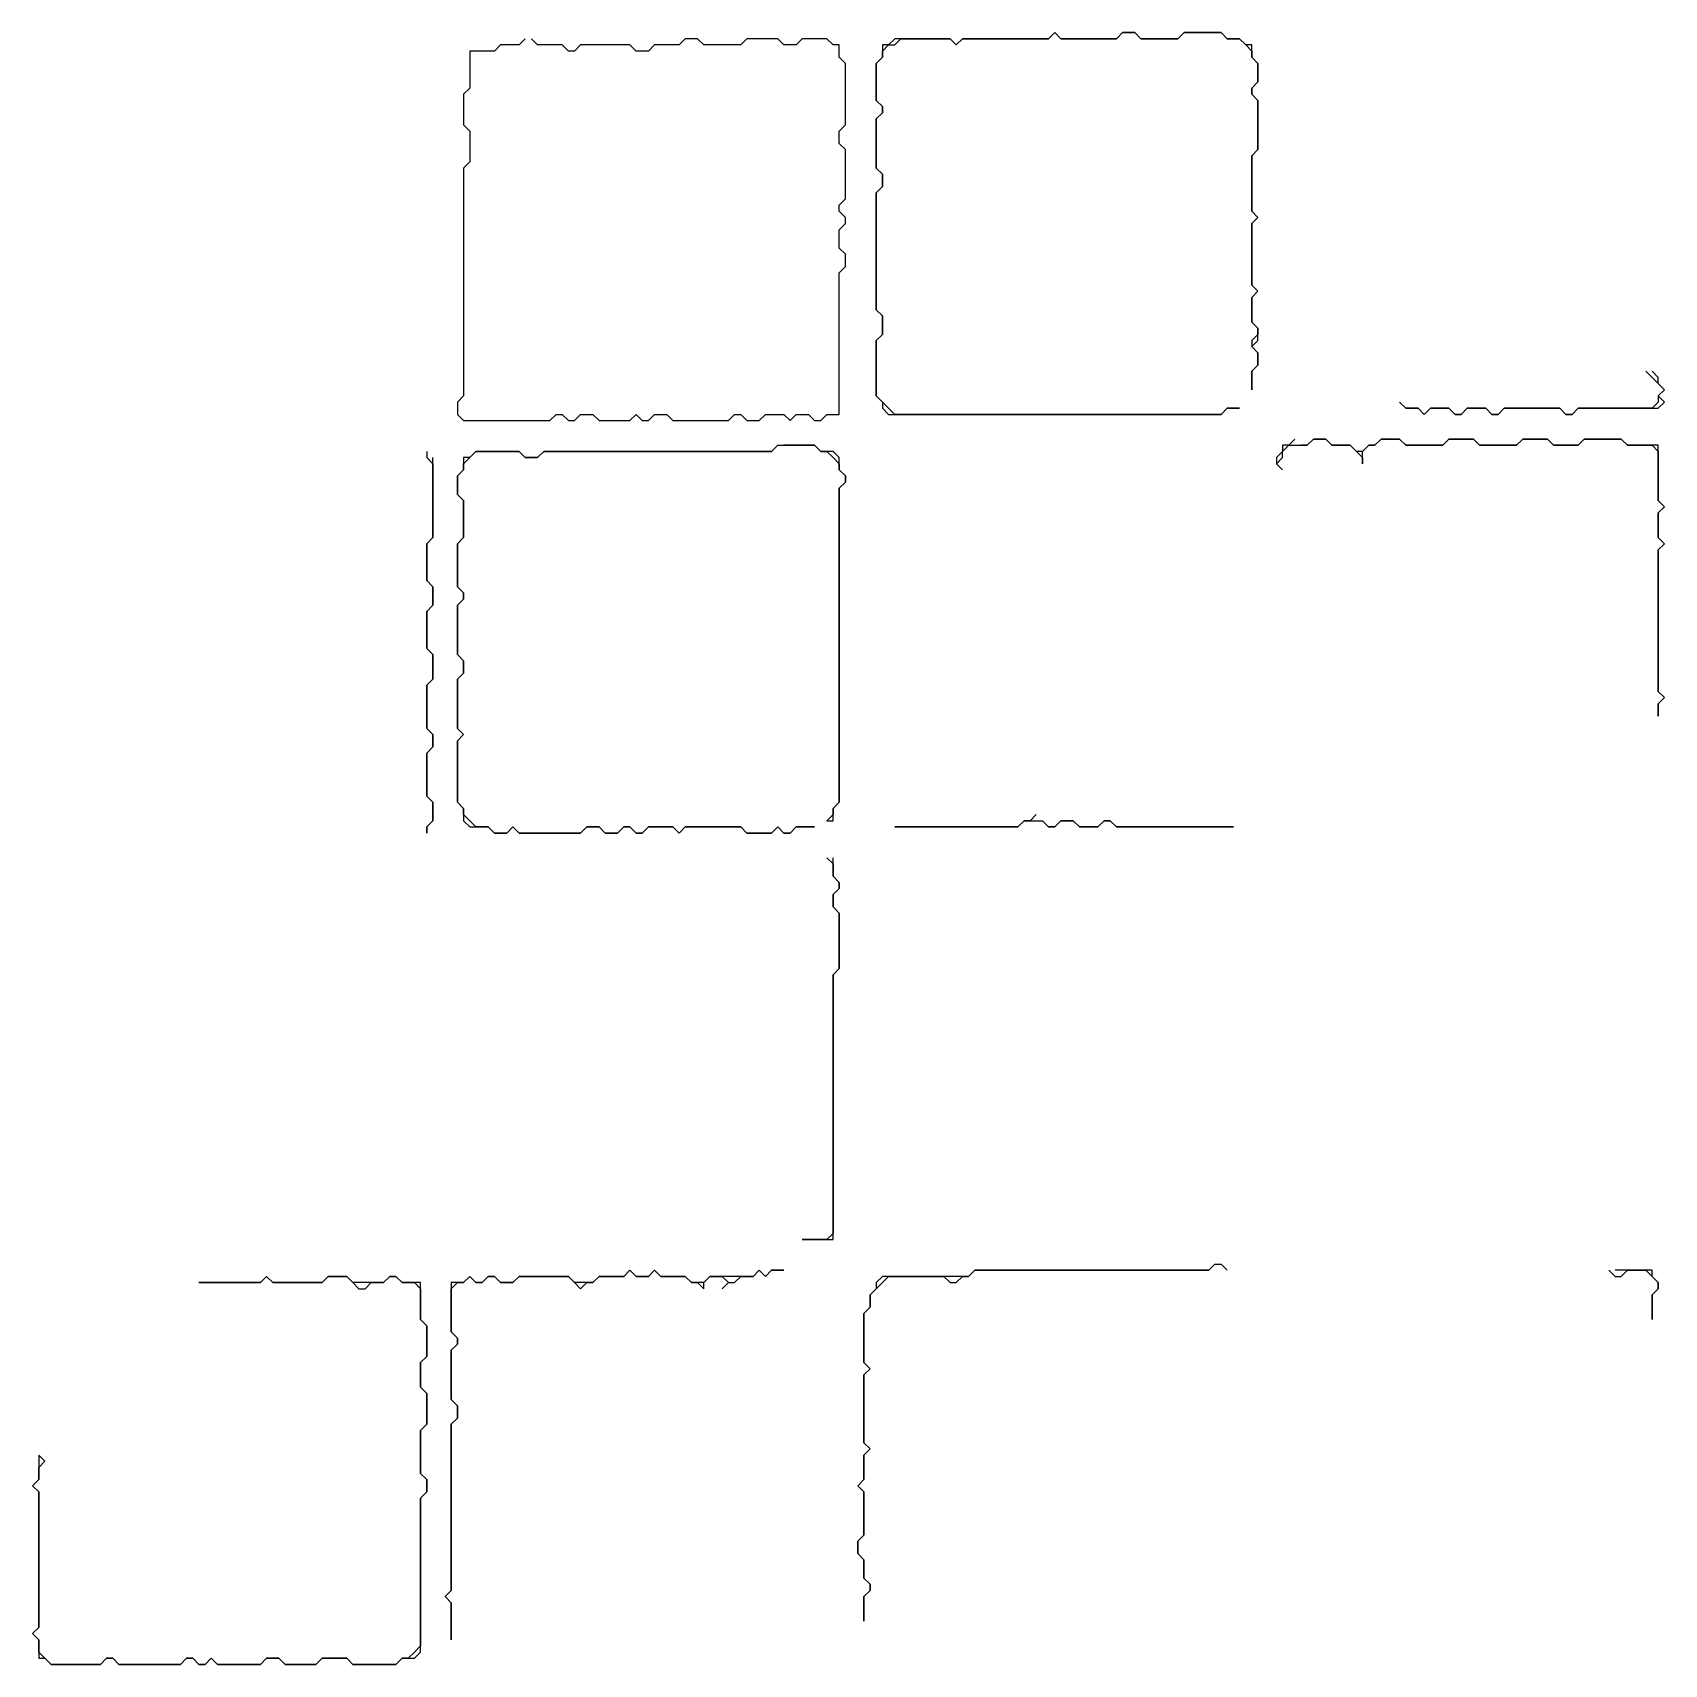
# Model space of a CAD drawing. Header units: metres. Extents: x 0 to 600, y 0 to 400.
# Drawn here: x 178.72 to 218.15, y 62.2 to 101.64 of the extents above; entities that cross this region are included whole.
import ezdxf

# ---------------------------------------------------------------- set-up
doc = ezdxf.new("R2010")
doc.units = ezdxf.units.M

msp = doc.modelspace()

# ---------------------------------------------------------------- linework, layer by layer
for points in [[(190.625, 101.488), (190.476, 101.339), (190.327, 101.339), (190.179, 101.339), (190.03, 101.339), (189.881, 101.19), (189.732, 101.19), (189.583, 101.19), (189.435, 101.19), (189.286, 101.19), (189.286, 101.042), (189.286, 100.893), (189.286, 100.744), (189.286, 100.595), (189.286, 100.446), (189.286, 100.298), (189.137, 100.149), (189.137, 100), (189.137, 99.851), (189.137, 99.702), (189.137, 99.554), (189.137, 99.405), (189.286, 99.256), (189.286, 99.107), (189.286, 98.958), (189.286, 98.81), (189.286, 98.661), (189.286, 98.512), (189.137, 98.363), (189.137, 98.214), (189.137, 98.065), (189.137, 97.917), (189.137, 97.768), (189.137, 97.619), (189.137, 97.47), (189.137, 97.321), (189.137, 97.173), (189.137, 97.024), (189.137, 96.875), (189.137, 96.726), (189.137, 96.577), (189.137, 96.429), (189.137, 96.28), (189.137, 96.131), (189.137, 95.982), (189.137, 95.833), (189.137, 95.685), (189.137, 95.536), (189.137, 95.387), (189.137, 95.238), (189.137, 95.089), (189.137, 94.94), (189.137, 94.792), (189.137, 94.643), (189.137, 94.494), (189.137, 94.345), (189.137, 94.196), (189.137, 94.048), (189.137, 93.899), (189.137, 93.75), (189.137, 93.601), (189.137, 93.452), (189.137, 93.304), (189.137, 93.155), (189.137, 93.006), (189.137, 92.857), (188.988, 92.708), (188.988, 92.56), (188.988, 92.411), (189.137, 92.262), (189.286, 92.262), (189.435, 92.262), (189.583, 92.262), (189.732, 92.262), (189.881, 92.262), (190.03, 92.262), (190.179, 92.262), (190.327, 92.262), (190.476, 92.262), (190.625, 92.262), (190.774, 92.262), (190.923, 92.262), (191.071, 92.262), (191.22, 92.262), (191.369, 92.411), (191.518, 92.411), (191.667, 92.262), (191.815, 92.262), (191.964, 92.411), (192.113, 92.411), (192.262, 92.411), (192.411, 92.262), (192.56, 92.262), (192.708, 92.262), (192.857, 92.262), (193.006, 92.262), (193.155, 92.262), (193.304, 92.411), (193.452, 92.262), (193.601, 92.262), (193.75, 92.411), (193.899, 92.411), (194.048, 92.411), (194.196, 92.262), (194.345, 92.262), (194.494, 92.262), (194.643, 92.262), (194.792, 92.262), (194.94, 92.262), (195.089, 92.262), (195.238, 92.262), (195.387, 92.262), (195.536, 92.262), (195.685, 92.411), (195.833, 92.411), (195.982, 92.262), (196.131, 92.262), (196.28, 92.262), (196.429, 92.411), (196.577, 92.411), (196.726, 92.411), (196.875, 92.411), (197.024, 92.262), (197.173, 92.411), (197.321, 92.411), (197.47, 92.411), (197.619, 92.262), (197.768, 92.262), (197.917, 92.411), (198.065, 92.411), (198.214, 92.411), (198.214, 92.56), (198.214, 92.708), (198.214, 92.857), (198.214, 93.006), (198.214, 93.155), (198.214, 93.304), (198.214, 93.452), (198.214, 93.601), (198.214, 93.75), (198.214, 93.899), (198.214, 94.048), (198.214, 94.196), (198.214, 94.345), (198.214, 94.494), (198.214, 94.643), (198.214, 94.792), (198.214, 94.94), (198.214, 95.089), (198.214, 95.238), (198.214, 95.387), (198.214, 95.536), (198.214, 95.685), (198.214, 95.833), (198.363, 95.982), (198.363, 96.131), (198.363, 96.28), (198.214, 96.429), (198.214, 96.577), (198.214, 96.726), (198.214, 96.875), (198.363, 97.024), (198.363, 97.173), (198.214, 97.321), (198.214, 97.47), (198.363, 97.619), (198.363, 97.768), (198.363, 97.917), (198.363, 98.065), (198.363, 98.214), (198.363, 98.363), (198.363, 98.512), (198.363, 98.661), (198.363, 98.81), (198.214, 98.958), (198.214, 99.107), (198.214, 99.256), (198.363, 99.405), (198.363, 99.554), (198.363, 99.702), (198.363, 99.851), (198.363, 100), (198.363, 100.149), (198.363, 100.298), (198.363, 100.446), (198.363, 100.595), (198.363, 100.744), (198.363, 100.893), (198.214, 101.042), (198.214, 101.19), (198.214, 101.339), (198.065, 101.339), (197.917, 101.488), (197.768, 101.488), (197.619, 101.488), (197.47, 101.488), (197.321, 101.488), (197.173, 101.339), (197.024, 101.339), (196.875, 101.339), (196.726, 101.488), (196.577, 101.488), (196.429, 101.488), (196.28, 101.488), (196.131, 101.488), (195.982, 101.488), (195.833, 101.339), (195.685, 101.339), (195.536, 101.339), (195.387, 101.339), (195.238, 101.339), (195.089, 101.339), (194.94, 101.339), (194.792, 101.488), (194.643, 101.488), (194.494, 101.488), (194.345, 101.339), (194.196, 101.339), (194.048, 101.339), (193.899, 101.339), (193.75, 101.339), (193.601, 101.19), (193.452, 101.19), (193.304, 101.19), (193.155, 101.339), (193.006, 101.339), (192.857, 101.339), (192.708, 101.339), (192.56, 101.339), (192.411, 101.339), (192.262, 101.339), (192.113, 101.339), (191.964, 101.339), (191.815, 101.19), (191.667, 101.19), (191.518, 101.339), (191.369, 101.339), (191.22, 101.339), (191.071, 101.339), (190.923, 101.339), (190.774, 101.488)], [(203.423, 101.637), (203.274, 101.488), (203.125, 101.488), (202.976, 101.488), (202.827, 101.488), (202.679, 101.488), (202.53, 101.488), (202.381, 101.488), (202.232, 101.488), (202.083, 101.488), (201.935, 101.488), (201.786, 101.488), (201.637, 101.488), (201.488, 101.488), (201.339, 101.488), (201.19, 101.488), (201.042, 101.339), (200.893, 101.488), (200.744, 101.488), (200.595, 101.488), (200.446, 101.488), (200.298, 101.488), (200.149, 101.488), (200, 101.488), (199.851, 101.488), (199.702, 101.488), (199.554, 101.488), (199.405, 101.339), (199.256, 101.339), (199.256, 101.19), (199.256, 101.042), (199.107, 100.893), (199.107, 100.744), (199.107, 100.595), (199.107, 100.446), (199.107, 100.298), (199.107, 100.149), (199.107, 100), (199.256, 99.851), (199.256, 99.702), (199.107, 99.554), (199.107, 99.405), (199.107, 99.256), (199.107, 99.107), (199.107, 98.958), (199.107, 98.81), (199.107, 98.661), (199.107, 98.512), (199.107, 98.363), (199.256, 98.214), (199.256, 98.065), (199.256, 97.917), (199.107, 97.768), (199.107, 97.619), (199.107, 97.47), (199.107, 97.321), (199.107, 97.173), (199.107, 97.024), (199.107, 96.875), (199.107, 96.726), (199.107, 96.577), (199.107, 96.429), (199.107, 96.28), (199.107, 96.131), (199.107, 95.982), (199.107, 95.833), (199.107, 95.685), (199.107, 95.536), (199.107, 95.387), (199.107, 95.238), (199.107, 95.089), (199.107, 94.94), (199.256, 94.792), (199.256, 94.643), (199.256, 94.494), (199.256, 94.345), (199.107, 94.196), (199.107, 94.048), (199.107, 93.899), (199.107, 93.75), (199.107, 93.601), (199.107, 93.452), (199.107, 93.304), (199.107, 93.155), (199.107, 93.006), (199.107, 92.857), (199.256, 92.708), (199.256, 92.56), (199.405, 92.411), (199.554, 92.411), (199.702, 92.411), (199.851, 92.411), (200, 92.411), (200.149, 92.411), (200.298, 92.411), (200.446, 92.411), (200.595, 92.411), (200.744, 92.411), (200.893, 92.411), (201.042, 92.411), (201.19, 92.411), (201.339, 92.411), (201.488, 92.411), (201.637, 92.411), (201.786, 92.411), (201.935, 92.411), (202.083, 92.411), (202.232, 92.411), (202.381, 92.411), (202.53, 92.411), (202.679, 92.411), (202.827, 92.411), (202.976, 92.411), (203.125, 92.411), (203.274, 92.411), (203.423, 92.411), (203.571, 92.411), (203.72, 92.411), (203.869, 92.411), (204.018, 92.411), (204.167, 92.411), (204.315, 92.411), (204.464, 92.411), (204.613, 92.411), (204.762, 92.411), (204.911, 92.411), (205.06, 92.411), (205.208, 92.411), (205.357, 92.411), (205.506, 92.411), (205.655, 92.411), (205.804, 92.411), (205.952, 92.411), (206.101, 92.411), (206.25, 92.411), (206.399, 92.411), (206.548, 92.411), (206.696, 92.411), (206.845, 92.411), (206.994, 92.411), (207.143, 92.411), (207.292, 92.411), (207.44, 92.411), (207.589, 92.56), (207.738, 92.56), (207.887, 92.56), (207.738, 92.56), (207.589, 92.56), (207.44, 92.411), (207.292, 92.411), (207.143, 92.411), (206.994, 92.411), (206.845, 92.411), (206.696, 92.411), (206.548, 92.411), (206.399, 92.411), (206.25, 92.411), (206.101, 92.411), (205.952, 92.411), (205.804, 92.411), (205.655, 92.411), (205.506, 92.411), (205.357, 92.411), (205.208, 92.411), (205.06, 92.411), (204.911, 92.411), (204.762, 92.411), (204.613, 92.411), (204.464, 92.411), (204.315, 92.411), (204.167, 92.411), (204.018, 92.411), (203.869, 92.411), (203.72, 92.411), (203.571, 92.411), (203.423, 92.411), (203.274, 92.411), (203.125, 92.411), (202.976, 92.411), (202.827, 92.411), (202.679, 92.411), (202.53, 92.411), (202.381, 92.411), (202.232, 92.411), (202.083, 92.411), (201.935, 92.411), (201.786, 92.411), (201.637, 92.411), (201.488, 92.411), (201.339, 92.411), (201.19, 92.411), (201.042, 92.411), (200.893, 92.411), (200.744, 92.411), (200.595, 92.411), (200.446, 92.411), (200.298, 92.411), (200.149, 92.411), (200, 92.411), (199.851, 92.411), (199.702, 92.411), (199.554, 92.411), (199.405, 92.56), (199.256, 92.708), (199.107, 92.857), (199.107, 93.006), (199.107, 93.155), (199.107, 93.304), (199.107, 93.452), (199.107, 93.601), (199.107, 93.75), (199.107, 93.899), (199.107, 94.048), (199.107, 94.196), (199.256, 94.345), (199.256, 94.494), (199.256, 94.643), (199.256, 94.792), (199.107, 94.94), (199.107, 95.089), (199.107, 95.238), (199.107, 95.387), (199.107, 95.536), (199.107, 95.685), (199.107, 95.833), (199.107, 95.982), (199.107, 96.131), (199.107, 96.28), (199.107, 96.429), (199.107, 96.577), (199.107, 96.726), (199.107, 96.875), (199.107, 97.024), (199.107, 97.173), (199.107, 97.321), (199.107, 97.47), (199.107, 97.619), (199.107, 97.768), (199.256, 97.917), (199.256, 98.065), (199.256, 98.214), (199.107, 98.363), (199.107, 98.512), (199.107, 98.661), (199.107, 98.81), (199.107, 98.958), (199.107, 99.107), (199.107, 99.256), (199.107, 99.405), (199.107, 99.554), (199.256, 99.702), (199.256, 99.851), (199.107, 100), (199.107, 100.149), (199.107, 100.298), (199.107, 100.446), (199.107, 100.595), (199.107, 100.744), (199.107, 100.893), (199.256, 101.042), (199.256, 101.19), (199.405, 101.339), (199.554, 101.339), (199.702, 101.488), (199.851, 101.488), (200, 101.488), (200.149, 101.488), (200.298, 101.488), (200.446, 101.488), (200.595, 101.488), (200.744, 101.488), (200.893, 101.488), (201.042, 101.339), (201.19, 101.488), (201.339, 101.488), (201.488, 101.488), (201.637, 101.488), (201.786, 101.488), (201.935, 101.488), (202.083, 101.488), (202.232, 101.488), (202.381, 101.488), (202.53, 101.488), (202.679, 101.488), (202.827, 101.488), (202.976, 101.488), (203.125, 101.488), (203.274, 101.488), (203.423, 101.637), (203.571, 101.488), (203.72, 101.488), (203.869, 101.488), (204.018, 101.488), (204.167, 101.488), (204.315, 101.488), (204.464, 101.488), (204.613, 101.488), (204.762, 101.488), (204.911, 101.488), (205.06, 101.637), (205.208, 101.637), (205.357, 101.637), (205.506, 101.488), (205.655, 101.488), (205.804, 101.488), (205.952, 101.488), (206.101, 101.488), (206.25, 101.488), (206.399, 101.488), (206.548, 101.637), (206.696, 101.637), (206.845, 101.637), (206.994, 101.637), (207.143, 101.637), (207.292, 101.637), (207.44, 101.637), (207.589, 101.488), (207.738, 101.488), (207.887, 101.488), (208.036, 101.339), (208.185, 101.19), (208.185, 101.042), (208.333, 100.893), (208.333, 100.744), (208.333, 100.595), (208.333, 100.446), (208.185, 100.298), (208.185, 100.149), (208.333, 100), (208.333, 99.851), (208.333, 99.702), (208.333, 99.554), (208.333, 99.405), (208.333, 99.256), (208.333, 99.107), (208.333, 98.958), (208.333, 98.81), (208.185, 98.661), (208.185, 98.512), (208.185, 98.363), (208.185, 98.214), (208.185, 98.065), (208.185, 97.917), (208.185, 97.768), (208.185, 97.619), (208.185, 97.47), (208.185, 97.321), (208.333, 97.173), (208.185, 97.024), (208.185, 96.875), (208.185, 96.726), (208.185, 96.577), (208.185, 96.429), (208.185, 96.28), (208.185, 96.131), (208.185, 95.982), (208.185, 95.833), (208.185, 95.685), (208.185, 95.536), (208.333, 95.387), (208.185, 95.238), (208.185, 95.089), (208.185, 94.94), (208.185, 94.792), (208.185, 94.643), (208.333, 94.494), (208.333, 94.345), (208.185, 94.196), (208.185, 94.048), (208.333, 93.899), (208.333, 93.75), (208.333, 93.601), (208.185, 93.452), (208.185, 93.304), (208.185, 93.155), (208.185, 93.006), (208.185, 93.155), (208.185, 93.304), (208.185, 93.452), (208.333, 93.601), (208.333, 93.75), (208.333, 93.899), (208.185, 94.048), (208.333, 94.196), (208.333, 94.345), (208.333, 94.494), (208.185, 94.643), (208.185, 94.792), (208.185, 94.94), (208.185, 95.089), (208.185, 95.238), (208.333, 95.387), (208.185, 95.536), (208.185, 95.685), (208.185, 95.833), (208.185, 95.982), (208.185, 96.131), (208.185, 96.28), (208.185, 96.429), (208.185, 96.577), (208.185, 96.726), (208.185, 96.875), (208.185, 97.024), (208.333, 97.173), (208.185, 97.321), (208.185, 97.47), (208.185, 97.619), (208.185, 97.768), (208.185, 97.917), (208.185, 98.065), (208.185, 98.214), (208.185, 98.363), (208.185, 98.512), (208.185, 98.661), (208.333, 98.81), (208.333, 98.958), (208.333, 99.107), (208.333, 99.256), (208.333, 99.405), (208.333, 99.554), (208.333, 99.702), (208.333, 99.851), (208.333, 100), (208.185, 100.149), (208.185, 100.298), (208.333, 100.446), (208.333, 100.595), (208.333, 100.744), (208.333, 100.893), (208.185, 101.042), (208.185, 101.19), (208.185, 101.339), (208.036, 101.339), (207.887, 101.488), (207.738, 101.488), (207.589, 101.488), (207.44, 101.637), (207.292, 101.637), (207.143, 101.637), (206.994, 101.637), (206.845, 101.637), (206.696, 101.637), (206.548, 101.637), (206.399, 101.488), (206.25, 101.488), (206.101, 101.488), (205.952, 101.488), (205.804, 101.488), (205.655, 101.488), (205.506, 101.488), (205.357, 101.637), (205.208, 101.637), (205.06, 101.637), (204.911, 101.488), (204.762, 101.488), (204.613, 101.488), (204.464, 101.488), (204.315, 101.488), (204.167, 101.488), (204.018, 101.488), (203.869, 101.488), (203.72, 101.488), (203.571, 101.488)], [(217.708, 93.452), (217.857, 93.304), (218.006, 93.155), (218.155, 93.006), (218.006, 92.857), (218.006, 92.708), (217.857, 92.56), (217.708, 92.56), (217.56, 92.56), (217.411, 92.56), (217.262, 92.56), (217.113, 92.56), (216.964, 92.56), (216.815, 92.56), (216.667, 92.56), (216.518, 92.56), (216.369, 92.56), (216.22, 92.56), (216.071, 92.56), (215.923, 92.411), (215.774, 92.411), (215.625, 92.56), (215.476, 92.56), (215.327, 92.56), (215.179, 92.56), (215.03, 92.56), (214.881, 92.56), (214.732, 92.56), (214.583, 92.56), (214.435, 92.56), (214.286, 92.56), (214.137, 92.411), (213.988, 92.411), (213.839, 92.56), (213.69, 92.56), (213.542, 92.56), (213.393, 92.56), (213.244, 92.411), (213.095, 92.411), (212.946, 92.56), (212.798, 92.56), (212.649, 92.56), (212.5, 92.56), (212.351, 92.411), (212.202, 92.56), (212.054, 92.56), (211.905, 92.56), (211.756, 92.708), (211.905, 92.56), (212.054, 92.56), (212.202, 92.56), (212.351, 92.411), (212.5, 92.56), (212.649, 92.56), (212.798, 92.56), (212.946, 92.56), (213.095, 92.411), (213.244, 92.411), (213.393, 92.56), (213.542, 92.56), (213.69, 92.56), (213.839, 92.56), (213.988, 92.411), (214.137, 92.411), (214.286, 92.56), (214.435, 92.56), (214.583, 92.56), (214.732, 92.56), (214.881, 92.56), (215.03, 92.56), (215.179, 92.56), (215.327, 92.56), (215.476, 92.56), (215.625, 92.56), (215.774, 92.411), (215.923, 92.411), (216.071, 92.56), (216.22, 92.56), (216.369, 92.56), (216.518, 92.56), (216.667, 92.56), (216.815, 92.56), (216.964, 92.56), (217.113, 92.56), (217.262, 92.56), (217.411, 92.56), (217.56, 92.56), (217.708, 92.56), (217.857, 92.56), (218.006, 92.56), (218.155, 92.708), (218.006, 92.857), (218.155, 93.006), (218.006, 93.155), (218.006, 93.304), (217.857, 93.452)], [(188.244, 91.518), (188.244, 91.369), (188.393, 91.22), (188.393, 91.071), (188.393, 90.923), (188.393, 90.774), (188.393, 90.625), (188.393, 90.476), (188.393, 90.327), (188.393, 90.179), (188.393, 90.03), (188.393, 89.881), (188.393, 89.732), (188.393, 89.583), (188.393, 89.435), (188.244, 89.286), (188.244, 89.137), (188.244, 88.988), (188.244, 88.839), (188.244, 88.69), (188.244, 88.542), (188.244, 88.393), (188.393, 88.244), (188.393, 88.095), (188.393, 87.946), (188.393, 87.798), (188.244, 87.649), (188.244, 87.5), (188.244, 87.351), (188.244, 87.202), (188.244, 87.054), (188.244, 86.905), (188.244, 86.756), (188.393, 86.607), (188.393, 86.458), (188.393, 86.31), (188.393, 86.161), (188.393, 86.012), (188.244, 85.863), (188.244, 85.714), (188.244, 85.565), (188.244, 85.417), (188.244, 85.268), (188.244, 85.119), (188.244, 84.97), (188.244, 84.821), (188.393, 84.673), (188.393, 84.524), (188.393, 84.375), (188.244, 84.226), (188.244, 84.077), (188.244, 83.929), (188.244, 83.78), (188.244, 83.631), (188.244, 83.482), (188.244, 83.333), (188.244, 83.185), (188.393, 83.036), (188.393, 82.887), (188.393, 82.738), (188.393, 82.589), (188.244, 82.44), (188.244, 82.292), (188.244, 82.44), (188.393, 82.589), (188.393, 82.738), (188.393, 82.887), (188.393, 83.036), (188.244, 83.185), (188.244, 83.333), (188.244, 83.482), (188.244, 83.631), (188.244, 83.78), (188.244, 83.929), (188.244, 84.077), (188.244, 84.226), (188.393, 84.375), (188.393, 84.524), (188.393, 84.673), (188.244, 84.821), (188.244, 84.97), (188.244, 85.119), (188.244, 85.268), (188.244, 85.417), (188.244, 85.565), (188.244, 85.714), (188.244, 85.863), (188.393, 86.012), (188.393, 86.161), (188.393, 86.31), (188.393, 86.458), (188.393, 86.607), (188.244, 86.756), (188.244, 86.905), (188.244, 87.054), (188.244, 87.202), (188.244, 87.351), (188.244, 87.5), (188.244, 87.649), (188.393, 87.798), (188.393, 87.946), (188.393, 88.095), (188.393, 88.244), (188.244, 88.393), (188.244, 88.542), (188.244, 88.69), (188.244, 88.839), (188.244, 88.988), (188.244, 89.137), (188.244, 89.286), (188.393, 89.435), (188.393, 89.583), (188.393, 89.732), (188.393, 89.881), (188.393, 90.03), (188.393, 90.179), (188.393, 90.327), (188.393, 90.476), (188.393, 90.625), (188.393, 90.774), (188.393, 90.923), (188.393, 91.071), (188.393, 91.22), (188.393, 91.369)], [(196.726, 91.667), (196.577, 91.518), (196.429, 91.518), (196.28, 91.518), (196.131, 91.518), (195.982, 91.518), (195.833, 91.518), (195.685, 91.518), (195.536, 91.518), (195.387, 91.518), (195.238, 91.518), (195.089, 91.518), (194.94, 91.518), (194.792, 91.518), (194.643, 91.518), (194.494, 91.518), (194.345, 91.518), (194.196, 91.518), (194.048, 91.518), (193.899, 91.518), (193.75, 91.518), (193.601, 91.518), (193.452, 91.518), (193.304, 91.518), (193.155, 91.518), (193.006, 91.518), (192.857, 91.518), (192.708, 91.518), (192.56, 91.518), (192.411, 91.518), (192.262, 91.518), (192.113, 91.518), (191.964, 91.518), (191.815, 91.518), (191.667, 91.518), (191.518, 91.518), (191.369, 91.518), (191.22, 91.518), (191.071, 91.518), (190.923, 91.369), (190.774, 91.369), (190.625, 91.369), (190.476, 91.518), (190.327, 91.518), (190.179, 91.518), (190.03, 91.518), (189.881, 91.518), (189.732, 91.518), (189.583, 91.518), (189.435, 91.518), (189.286, 91.369), (189.137, 91.369), (189.137, 91.22), (189.137, 91.071), (188.988, 90.923), (188.988, 90.774), (188.988, 90.625), (188.988, 90.476), (189.137, 90.327), (189.137, 90.179), (189.137, 90.03), (189.137, 89.881), (189.137, 89.732), (189.137, 89.583), (189.137, 89.435), (188.988, 89.286), (188.988, 89.137), (188.988, 88.988), (188.988, 88.839), (188.988, 88.69), (188.988, 88.542), (188.988, 88.393), (188.988, 88.244), (189.137, 88.095), (189.137, 87.946), (188.988, 87.798), (188.988, 87.649), (188.988, 87.5), (188.988, 87.351), (188.988, 87.202), (188.988, 87.054), (188.988, 86.905), (188.988, 86.756), (188.988, 86.607), (189.137, 86.458), (189.137, 86.31), (189.137, 86.161), (188.988, 86.012), (188.988, 85.863), (188.988, 85.714), (188.988, 85.565), (188.988, 85.417), (188.988, 85.268), (188.988, 85.119), (188.988, 84.97), (188.988, 84.821), (189.137, 84.673), (188.988, 84.524), (188.988, 84.375), (188.988, 84.226), (188.988, 84.077), (188.988, 83.929), (188.988, 83.78), (188.988, 83.631), (188.988, 83.482), (188.988, 83.333), (188.988, 83.185), (188.988, 83.036), (189.137, 82.887), (189.137, 82.738), (189.137, 82.589), (189.286, 82.44), (189.435, 82.44), (189.583, 82.44), (189.732, 82.44), (189.881, 82.292), (190.03, 82.292), (190.179, 82.292), (190.327, 82.44), (190.476, 82.292), (190.625, 82.292), (190.774, 82.292), (190.923, 82.292), (191.071, 82.292), (191.22, 82.292), (191.369, 82.292), (191.518, 82.292), (191.667, 82.292), (191.815, 82.292), (191.964, 82.292), (192.113, 82.44), (192.262, 82.44), (192.411, 82.44), (192.56, 82.292), (192.708, 82.292), (192.857, 82.292), (193.006, 82.44), (193.155, 82.44), (193.304, 82.292), (193.452, 82.292), (193.601, 82.44), (193.75, 82.44), (193.899, 82.44), (194.048, 82.44), (194.196, 82.44), (194.345, 82.292), (194.494, 82.44), (194.643, 82.44), (194.792, 82.44), (194.94, 82.44), (195.089, 82.44), (195.238, 82.44), (195.387, 82.44), (195.536, 82.44), (195.685, 82.44), (195.833, 82.44), (195.982, 82.292), (196.131, 82.292), (196.28, 82.292), (196.429, 82.292), (196.577, 82.292), (196.726, 82.44), (196.875, 82.292), (197.024, 82.292), (197.173, 82.44), (197.321, 82.44), (197.47, 82.44), (197.619, 82.44), (197.47, 82.44), (197.321, 82.44), (197.173, 82.44), (197.024, 82.292), (196.875, 82.292), (196.726, 82.44), (196.577, 82.292), (196.429, 82.292), (196.28, 82.292), (196.131, 82.292), (195.982, 82.292), (195.833, 82.44), (195.685, 82.44), (195.536, 82.44), (195.387, 82.44), (195.238, 82.44), (195.089, 82.44), (194.94, 82.44), (194.792, 82.44), (194.643, 82.44), (194.494, 82.44), (194.345, 82.292), (194.196, 82.44), (194.048, 82.44), (193.899, 82.44), (193.75, 82.44), (193.601, 82.44), (193.452, 82.292), (193.304, 82.292), (193.155, 82.44), (193.006, 82.44), (192.857, 82.292), (192.708, 82.292), (192.56, 82.292), (192.411, 82.44), (192.262, 82.44), (192.113, 82.44), (191.964, 82.292), (191.815, 82.292), (191.667, 82.292), (191.518, 82.292), (191.369, 82.292), (191.22, 82.292), (191.071, 82.292), (190.923, 82.292), (190.774, 82.292), (190.625, 82.292), (190.476, 82.292), (190.327, 82.44), (190.179, 82.292), (190.03, 82.292), (189.881, 82.292), (189.732, 82.44), (189.583, 82.44), (189.435, 82.44), (189.286, 82.589), (189.137, 82.738), (189.137, 82.887), (188.988, 83.036), (188.988, 83.185), (188.988, 83.333), (188.988, 83.482), (188.988, 83.631), (188.988, 83.78), (188.988, 83.929), (188.988, 84.077), (188.988, 84.226), (188.988, 84.375), (188.988, 84.524), (189.137, 84.673), (188.988, 84.821), (188.988, 84.97), (188.988, 85.119), (188.988, 85.268), (188.988, 85.417), (188.988, 85.565), (188.988, 85.714), (188.988, 85.863), (188.988, 86.012), (189.137, 86.161), (189.137, 86.31), (189.137, 86.458), (188.988, 86.607), (188.988, 86.756), (188.988, 86.905), (188.988, 87.054), (188.988, 87.202), (188.988, 87.351), (188.988, 87.5), (188.988, 87.649), (188.988, 87.798), (189.137, 87.946), (189.137, 88.095), (188.988, 88.244), (188.988, 88.393), (188.988, 88.542), (188.988, 88.69), (188.988, 88.839), (188.988, 88.988), (188.988, 89.137), (188.988, 89.286), (189.137, 89.435), (189.137, 89.583), (189.137, 89.732), (189.137, 89.881), (189.137, 90.03), (189.137, 90.179), (189.137, 90.327), (188.988, 90.476), (188.988, 90.625), (188.988, 90.774), (188.988, 90.923), (189.137, 91.071), (189.137, 91.22), (189.286, 91.369), (189.435, 91.518), (189.583, 91.518), (189.732, 91.518), (189.881, 91.518), (190.03, 91.518), (190.179, 91.518), (190.327, 91.518), (190.476, 91.518), (190.625, 91.369), (190.774, 91.369), (190.923, 91.369), (191.071, 91.518), (191.22, 91.518), (191.369, 91.518), (191.518, 91.518), (191.667, 91.518), (191.815, 91.518), (191.964, 91.518), (192.113, 91.518), (192.262, 91.518), (192.411, 91.518), (192.56, 91.518), (192.708, 91.518), (192.857, 91.518), (193.006, 91.518), (193.155, 91.518), (193.304, 91.518), (193.452, 91.518), (193.601, 91.518), (193.75, 91.518), (193.899, 91.518), (194.048, 91.518), (194.196, 91.518), (194.345, 91.518), (194.494, 91.518), (194.643, 91.518), (194.792, 91.518), (194.94, 91.518), (195.089, 91.518), (195.238, 91.518), (195.387, 91.518), (195.536, 91.518), (195.685, 91.518), (195.833, 91.518), (195.982, 91.518), (196.131, 91.518), (196.28, 91.518), (196.429, 91.518), (196.577, 91.518), (196.726, 91.667), (196.875, 91.667), (197.024, 91.667), (197.173, 91.667), (197.321, 91.667), (197.47, 91.667), (197.619, 91.667), (197.768, 91.518), (197.917, 91.518), (198.065, 91.369), (198.214, 91.22), (198.214, 91.071), (198.363, 90.923), (198.363, 90.774), (198.214, 90.625), (198.214, 90.476), (198.214, 90.327), (198.214, 90.179), (198.214, 90.03), (198.214, 89.881), (198.214, 89.732), (198.214, 89.583), (198.214, 89.435), (198.214, 89.286), (198.214, 89.137), (198.214, 88.988), (198.214, 88.839), (198.214, 88.69), (198.214, 88.542), (198.214, 88.393), (198.214, 88.244), (198.214, 88.095), (198.214, 87.946), (198.214, 87.798), (198.214, 87.649), (198.214, 87.5), (198.214, 87.351), (198.214, 87.202), (198.214, 87.054), (198.214, 86.905), (198.214, 86.756), (198.214, 86.607), (198.214, 86.458), (198.214, 86.31), (198.214, 86.161), (198.214, 86.012), (198.214, 85.863), (198.214, 85.714), (198.214, 85.565), (198.214, 85.417), (198.214, 85.268), (198.214, 85.119), (198.214, 84.97), (198.214, 84.821), (198.214, 84.673), (198.214, 84.524), (198.214, 84.375), (198.214, 84.226), (198.214, 84.077), (198.214, 83.929), (198.214, 83.78), (198.214, 83.631), (198.214, 83.482), (198.214, 83.333), (198.214, 83.185), (198.214, 83.036), (198.065, 82.887), (198.065, 82.738), (197.917, 82.589), (198.065, 82.589), (198.065, 82.738), (198.065, 82.887), (198.214, 83.036), (198.214, 83.185), (198.214, 83.333), (198.214, 83.482), (198.214, 83.631), (198.214, 83.78), (198.214, 83.929), (198.214, 84.077), (198.214, 84.226), (198.214, 84.375), (198.214, 84.524), (198.214, 84.673), (198.214, 84.821), (198.214, 84.97), (198.214, 85.119), (198.214, 85.268), (198.214, 85.417), (198.214, 85.565), (198.214, 85.714), (198.214, 85.863), (198.214, 86.012), (198.214, 86.161), (198.214, 86.31), (198.214, 86.458), (198.214, 86.607), (198.214, 86.756), (198.214, 86.905), (198.214, 87.054), (198.214, 87.202), (198.214, 87.351), (198.214, 87.5), (198.214, 87.649), (198.214, 87.798), (198.214, 87.946), (198.214, 88.095), (198.214, 88.244), (198.214, 88.393), (198.214, 88.542), (198.214, 88.69), (198.214, 88.839), (198.214, 88.988), (198.214, 89.137), (198.214, 89.286), (198.214, 89.435), (198.214, 89.583), (198.214, 89.732), (198.214, 89.881), (198.214, 90.03), (198.214, 90.179), (198.214, 90.327), (198.214, 90.476), (198.214, 90.625), (198.363, 90.774), (198.363, 90.923), (198.214, 91.071), (198.214, 91.22), (198.214, 91.369), (198.065, 91.518), (197.917, 91.518), (197.768, 91.518), (197.619, 91.667), (197.47, 91.667), (197.321, 91.667), (197.173, 91.667), (197.024, 91.667), (196.875, 91.667)], [(209.226, 91.815), (209.077, 91.667), (208.929, 91.667), (208.929, 91.518), (208.78, 91.369), (208.78, 91.22), (208.929, 91.071), (208.78, 91.22), (208.929, 91.369), (208.929, 91.518), (209.077, 91.667), (209.226, 91.667), (209.375, 91.667), (209.524, 91.667), (209.673, 91.815), (209.821, 91.815), (209.97, 91.815), (210.119, 91.667), (210.268, 91.667), (210.417, 91.667), (210.565, 91.667), (210.714, 91.518), (210.863, 91.369), (210.863, 91.22), (210.863, 91.369), (210.863, 91.518), (211.012, 91.667), (211.161, 91.667), (211.31, 91.815), (211.458, 91.815), (211.607, 91.815), (211.756, 91.815), (211.905, 91.667), (212.054, 91.667), (212.202, 91.667), (212.351, 91.667), (212.5, 91.667), (212.649, 91.667), (212.798, 91.667), (212.946, 91.815), (213.095, 91.815), (213.244, 91.815), (213.393, 91.815), (213.542, 91.815), (213.69, 91.667), (213.839, 91.667), (213.988, 91.667), (214.137, 91.667), (214.286, 91.667), (214.435, 91.667), (214.583, 91.667), (214.732, 91.815), (214.881, 91.815), (215.03, 91.815), (215.179, 91.815), (215.327, 91.815), (215.476, 91.667), (215.625, 91.667), (215.774, 91.667), (215.923, 91.667), (216.071, 91.667), (216.22, 91.815), (216.369, 91.815), (216.518, 91.815), (216.667, 91.815), (216.815, 91.815), (216.964, 91.815), (217.113, 91.815), (217.262, 91.667), (217.411, 91.667), (217.56, 91.667), (217.708, 91.667), (217.857, 91.667), (218.006, 91.518), (218.006, 91.369), (218.006, 91.22), (218.006, 91.071), (218.006, 90.923), (218.006, 90.774), (218.006, 90.625), (218.006, 90.476), (218.006, 90.327), (218.155, 90.179), (218.006, 90.03), (218.006, 89.881), (218.006, 89.732), (218.006, 89.583), (218.006, 89.435), (218.155, 89.286), (218.006, 89.137), (218.006, 88.988), (218.006, 88.839), (218.006, 88.69), (218.006, 88.542), (218.006, 88.393), (218.006, 88.244), (218.006, 88.095), (218.006, 87.946), (218.006, 87.798), (218.006, 87.649), (218.006, 87.5), (218.006, 87.351), (218.006, 87.202), (218.006, 87.054), (218.006, 86.905), (218.006, 86.756), (218.006, 86.607), (218.006, 86.458), (218.006, 86.31), (218.006, 86.161), (218.006, 86.012), (218.006, 85.863), (218.006, 85.714), (218.155, 85.565), (218.006, 85.417), (218.006, 85.268), (218.006, 85.119), (218.006, 85.268), (218.006, 85.417), (218.155, 85.565), (218.006, 85.714), (218.006, 85.863), (218.006, 86.012), (218.006, 86.161), (218.006, 86.31), (218.006, 86.458), (218.006, 86.607), (218.006, 86.756), (218.006, 86.905), (218.006, 87.054), (218.006, 87.202), (218.006, 87.351), (218.006, 87.5), (218.006, 87.649), (218.006, 87.798), (218.006, 87.946), (218.006, 88.095), (218.006, 88.244), (218.006, 88.393), (218.006, 88.542), (218.006, 88.69), (218.006, 88.839), (218.006, 88.988), (218.006, 89.137), (218.155, 89.286), (218.006, 89.435), (218.006, 89.583), (218.006, 89.732), (218.006, 89.881), (218.006, 90.03), (218.155, 90.179), (218.006, 90.327), (218.006, 90.476), (218.006, 90.625), (218.006, 90.774), (218.006, 90.923), (218.006, 91.071), (218.006, 91.22), (218.006, 91.369), (218.006, 91.518), (218.006, 91.667), (217.857, 91.667), (217.708, 91.667), (217.56, 91.667), (217.411, 91.667), (217.262, 91.667), (217.113, 91.815), (216.964, 91.815), (216.815, 91.815), (216.667, 91.815), (216.518, 91.815), (216.369, 91.815), (216.22, 91.815), (216.071, 91.667), (215.923, 91.667), (215.774, 91.667), (215.625, 91.667), (215.476, 91.667), (215.327, 91.815), (215.179, 91.815), (215.03, 91.815), (214.881, 91.815), (214.732, 91.815), (214.583, 91.667), (214.435, 91.667), (214.286, 91.667), (214.137, 91.667), (213.988, 91.667), (213.839, 91.667), (213.69, 91.667), (213.542, 91.815), (213.393, 91.815), (213.244, 91.815), (213.095, 91.815), (212.946, 91.815), (212.798, 91.667), (212.649, 91.667), (212.5, 91.667), (212.351, 91.667), (212.202, 91.667), (212.054, 91.667), (211.905, 91.667), (211.756, 91.815), (211.607, 91.815), (211.458, 91.815), (211.31, 91.815), (211.161, 91.667), (211.012, 91.667), (210.863, 91.518), (210.714, 91.518), (210.565, 91.667), (210.417, 91.667), (210.268, 91.667), (210.119, 91.667), (209.97, 91.815), (209.821, 91.815), (209.673, 91.815), (209.524, 91.667), (209.375, 91.667)], [(202.976, 82.738), (202.827, 82.589), (202.679, 82.589), (202.53, 82.44), (202.381, 82.44), (202.232, 82.44), (202.083, 82.44), (201.935, 82.44), (201.786, 82.44), (201.637, 82.44), (201.488, 82.44), (201.339, 82.44), (201.19, 82.44), (201.042, 82.44), (200.893, 82.44), (200.744, 82.44), (200.595, 82.44), (200.446, 82.44), (200.298, 82.44), (200.149, 82.44), (200, 82.44), (199.851, 82.44), (199.702, 82.44), (199.554, 82.44), (199.702, 82.44), (199.851, 82.44), (200, 82.44), (200.149, 82.44), (200.298, 82.44), (200.446, 82.44), (200.595, 82.44), (200.744, 82.44), (200.893, 82.44), (201.042, 82.44), (201.19, 82.44), (201.339, 82.44), (201.488, 82.44), (201.637, 82.44), (201.786, 82.44), (201.935, 82.44), (202.083, 82.44), (202.232, 82.44), (202.381, 82.44), (202.53, 82.44), (202.679, 82.589), (202.827, 82.589), (202.976, 82.589), (203.125, 82.589), (203.274, 82.44), (203.423, 82.44), (203.571, 82.589), (203.72, 82.589), (203.869, 82.589), (204.018, 82.44), (204.167, 82.44), (204.315, 82.44), (204.464, 82.44), (204.613, 82.589), (204.762, 82.589), (204.911, 82.44), (205.06, 82.44), (205.208, 82.44), (205.357, 82.44), (205.506, 82.44), (205.655, 82.44), (205.804, 82.44), (205.952, 82.44), (206.101, 82.44), (206.25, 82.44), (206.399, 82.44), (206.548, 82.44), (206.696, 82.44), (206.845, 82.44), (206.994, 82.44), (207.143, 82.44), (207.292, 82.44), (207.44, 82.44), (207.589, 82.44), (207.738, 82.44), (207.589, 82.44), (207.44, 82.44), (207.292, 82.44), (207.143, 82.44), (206.994, 82.44), (206.845, 82.44), (206.696, 82.44), (206.548, 82.44), (206.399, 82.44), (206.25, 82.44), (206.101, 82.44), (205.952, 82.44), (205.804, 82.44), (205.655, 82.44), (205.506, 82.44), (205.357, 82.44), (205.208, 82.44), (205.06, 82.44), (204.911, 82.44), (204.762, 82.589), (204.613, 82.589), (204.464, 82.44), (204.315, 82.44), (204.167, 82.44), (204.018, 82.44), (203.869, 82.589), (203.72, 82.589), (203.571, 82.589), (203.423, 82.44), (203.274, 82.44), (203.125, 82.589)], [(197.917, 81.696), (198.065, 81.548), (198.065, 81.399), (198.065, 81.25), (198.214, 81.101), (198.214, 80.952), (198.065, 80.804), (198.065, 80.655), (198.065, 80.506), (198.214, 80.357), (198.214, 80.208), (198.214, 80.06), (198.214, 79.911), (198.214, 79.762), (198.214, 79.613), (198.214, 79.464), (198.214, 79.315), (198.214, 79.167), (198.214, 79.018), (198.065, 78.869), (198.065, 78.72), (198.065, 78.571), (198.065, 78.423), (198.065, 78.274), (198.065, 78.125), (198.065, 77.976), (198.065, 77.827), (198.065, 77.679), (198.065, 77.53), (198.065, 77.381), (198.065, 77.232), (198.065, 77.083), (198.065, 76.935), (198.065, 76.786), (198.065, 76.637), (198.065, 76.488), (198.065, 76.339), (198.065, 76.19), (198.065, 76.042), (198.065, 75.893), (198.065, 75.744), (198.065, 75.595), (198.065, 75.446), (198.065, 75.298), (198.065, 75.149), (198.065, 75), (198.065, 74.851), (198.065, 74.702), (198.065, 74.554), (198.065, 74.405), (198.065, 74.256), (198.065, 74.107), (198.065, 73.958), (198.065, 73.81), (198.065, 73.661), (198.065, 73.512), (198.065, 73.363), (198.065, 73.214), (198.065, 73.065), (198.065, 72.917), (198.065, 72.768), (198.065, 72.619), (197.917, 72.47), (197.768, 72.47), (197.619, 72.47), (197.47, 72.47), (197.321, 72.47), (197.47, 72.47), (197.619, 72.47), (197.768, 72.47), (197.917, 72.47), (198.065, 72.47), (198.065, 72.619), (198.065, 72.768), (198.065, 72.917), (198.065, 73.065), (198.065, 73.214), (198.065, 73.363), (198.065, 73.512), (198.065, 73.661), (198.065, 73.81), (198.065, 73.958), (198.065, 74.107), (198.065, 74.256), (198.065, 74.405), (198.065, 74.554), (198.065, 74.702), (198.065, 74.851), (198.065, 75), (198.065, 75.149), (198.065, 75.298), (198.065, 75.446), (198.065, 75.595), (198.065, 75.744), (198.065, 75.893), (198.065, 76.042), (198.065, 76.19), (198.065, 76.339), (198.065, 76.488), (198.065, 76.637), (198.065, 76.786), (198.065, 76.935), (198.065, 77.083), (198.065, 77.232), (198.065, 77.381), (198.065, 77.53), (198.065, 77.679), (198.065, 77.827), (198.065, 77.976), (198.065, 78.125), (198.065, 78.274), (198.065, 78.423), (198.065, 78.571), (198.065, 78.72), (198.065, 78.869), (198.214, 79.018), (198.214, 79.167), (198.214, 79.315), (198.214, 79.464), (198.214, 79.613), (198.214, 79.762), (198.214, 79.911), (198.214, 80.06), (198.214, 80.208), (198.214, 80.357), (198.065, 80.506), (198.065, 80.655), (198.065, 80.804), (198.214, 80.952), (198.214, 81.101), (198.065, 81.25), (198.065, 81.399), (198.065, 81.548), (198.065, 81.696)], [(207.292, 71.875), (207.143, 71.726), (206.994, 71.726), (206.845, 71.726), (206.696, 71.726), (206.548, 71.726), (206.399, 71.726), (206.25, 71.726), (206.101, 71.726), (205.952, 71.726), (205.804, 71.726), (205.655, 71.726), (205.506, 71.726), (205.357, 71.726), (205.208, 71.726), (205.06, 71.726), (204.911, 71.726), (204.762, 71.726), (204.613, 71.726), (204.464, 71.726), (204.315, 71.726), (204.167, 71.726), (204.018, 71.726), (203.869, 71.726), (203.72, 71.726), (203.571, 71.726), (203.423, 71.726), (203.274, 71.726), (203.125, 71.726), (202.976, 71.726), (202.827, 71.726), (202.679, 71.726), (202.53, 71.726), (202.381, 71.726), (202.232, 71.726), (202.083, 71.726), (201.935, 71.726), (201.786, 71.726), (201.637, 71.726), (201.488, 71.726), (201.339, 71.577), (201.19, 71.577), (201.042, 71.577), (200.893, 71.577), (200.744, 71.577), (200.595, 71.577), (200.446, 71.577), (200.298, 71.577), (200.149, 71.577), (200, 71.577), (199.851, 71.577), (199.702, 71.577), (199.554, 71.577), (199.405, 71.577), (199.256, 71.577), (199.107, 71.429), (199.107, 71.28), (198.958, 71.131), (198.958, 70.982), (198.958, 70.833), (198.81, 70.685), (198.81, 70.536), (198.81, 70.387), (198.81, 70.238), (198.81, 70.089), (198.81, 69.94), (198.81, 69.792), (198.81, 69.643), (198.81, 69.494), (198.958, 69.345), (198.81, 69.196), (198.81, 69.048), (198.81, 68.899), (198.81, 68.75), (198.81, 68.601), (198.81, 68.452), (198.81, 68.304), (198.81, 68.155), (198.81, 68.006), (198.81, 67.857), (198.81, 67.708), (198.81, 67.56), (198.958, 67.411), (198.81, 67.262), (198.81, 67.113), (198.81, 66.964), (198.81, 66.815), (198.81, 66.667), (198.661, 66.518), (198.81, 66.369), (198.81, 66.22), (198.81, 66.071), (198.81, 65.923), (198.81, 65.774), (198.81, 65.625), (198.81, 65.476), (198.81, 65.327), (198.661, 65.179), (198.661, 65.03), (198.661, 64.881), (198.81, 64.732), (198.81, 64.583), (198.81, 64.435), (198.81, 64.286), (198.958, 64.137), (198.958, 63.988), (198.81, 63.839), (198.81, 63.69), (198.81, 63.542), (198.81, 63.393), (198.81, 63.244), (198.81, 63.393), (198.81, 63.542), (198.81, 63.69), (198.81, 63.839), (198.958, 63.988), (198.958, 64.137), (198.81, 64.286), (198.81, 64.435), (198.81, 64.583), (198.81, 64.732), (198.661, 64.881), (198.661, 65.03), (198.661, 65.179), (198.81, 65.327), (198.81, 65.476), (198.81, 65.625), (198.81, 65.774), (198.81, 65.923), (198.81, 66.071), (198.81, 66.22), (198.81, 66.369), (198.661, 66.518), (198.81, 66.667), (198.81, 66.815), (198.81, 66.964), (198.81, 67.113), (198.81, 67.262), (198.958, 67.411), (198.81, 67.56), (198.81, 67.708), (198.81, 67.857), (198.81, 68.006), (198.81, 68.155), (198.81, 68.304), (198.81, 68.452), (198.81, 68.601), (198.81, 68.75), (198.81, 68.899), (198.81, 69.048), (198.81, 69.196), (198.958, 69.345), (198.81, 69.494), (198.81, 69.643), (198.81, 69.792), (198.81, 69.94), (198.81, 70.089), (198.81, 70.238), (198.81, 70.387), (198.81, 70.536), (198.81, 70.685), (198.958, 70.833), (198.958, 70.982), (198.958, 71.131), (199.107, 71.28), (199.256, 71.429), (199.405, 71.577), (199.554, 71.577), (199.702, 71.577), (199.851, 71.577), (200, 71.577), (200.149, 71.577), (200.298, 71.577), (200.446, 71.577), (200.595, 71.577), (200.744, 71.577), (200.893, 71.429), (201.042, 71.429), (201.19, 71.577), (201.339, 71.577), (201.488, 71.726), (201.637, 71.726), (201.786, 71.726), (201.935, 71.726), (202.083, 71.726), (202.232, 71.726), (202.381, 71.726), (202.53, 71.726), (202.679, 71.726), (202.827, 71.726), (202.976, 71.726), (203.125, 71.726), (203.274, 71.726), (203.423, 71.726), (203.571, 71.726), (203.72, 71.726), (203.869, 71.726), (204.018, 71.726), (204.167, 71.726), (204.315, 71.726), (204.464, 71.726), (204.613, 71.726), (204.762, 71.726), (204.911, 71.726), (205.06, 71.726), (205.208, 71.726), (205.357, 71.726), (205.506, 71.726), (205.655, 71.726), (205.804, 71.726), (205.952, 71.726), (206.101, 71.726), (206.25, 71.726), (206.399, 71.726), (206.548, 71.726), (206.696, 71.726), (206.845, 71.726), (206.994, 71.726), (207.143, 71.726), (207.292, 71.875), (207.44, 71.875), (207.589, 71.726), (207.44, 71.875)], [(184.375, 71.577), (184.226, 71.429), (184.077, 71.429), (183.929, 71.429), (183.78, 71.429), (183.631, 71.429), (183.482, 71.429), (183.333, 71.429), (183.185, 71.429), (183.036, 71.429), (182.887, 71.429), (182.738, 71.429), (182.887, 71.429), (183.036, 71.429), (183.185, 71.429), (183.333, 71.429), (183.482, 71.429), (183.631, 71.429), (183.78, 71.429), (183.929, 71.429), (184.077, 71.429), (184.226, 71.429), (184.375, 71.577), (184.524, 71.429), (184.673, 71.429), (184.821, 71.429), (184.97, 71.429), (185.119, 71.429), (185.268, 71.429), (185.417, 71.429), (185.565, 71.429), (185.714, 71.429), (185.863, 71.577), (186.012, 71.577), (186.161, 71.577), (186.31, 71.577), (186.458, 71.429), (186.607, 71.28), (186.756, 71.28), (186.905, 71.429), (187.054, 71.429), (187.202, 71.429), (187.351, 71.577), (187.5, 71.577), (187.649, 71.429), (187.798, 71.429), (187.946, 71.429), (188.095, 71.28), (188.095, 71.131), (188.095, 70.982), (188.095, 70.833), (188.095, 70.685), (188.095, 70.536), (188.244, 70.387), (188.244, 70.238), (188.244, 70.089), (188.244, 69.94), (188.244, 69.792), (188.244, 69.643), (188.095, 69.494), (188.095, 69.345), (188.095, 69.196), (188.095, 69.048), (188.095, 68.899), (188.244, 68.75), (188.244, 68.601), (188.244, 68.452), (188.244, 68.304), (188.244, 68.155), (188.244, 68.006), (188.095, 67.857), (188.095, 67.708), (188.095, 67.56), (188.095, 67.411), (188.095, 67.262), (188.095, 67.113), (188.095, 66.964), (188.095, 66.815), (188.244, 66.667), (188.244, 66.518), (188.244, 66.369), (188.095, 66.22), (188.095, 66.071), (188.095, 65.923), (188.095, 65.774), (188.095, 65.625), (188.095, 65.476), (188.095, 65.327), (188.095, 65.179), (188.095, 65.03), (188.095, 64.881), (188.095, 64.732), (188.095, 64.583), (188.095, 64.435), (188.095, 64.286), (188.095, 64.137), (188.095, 63.988), (188.095, 63.839), (188.095, 63.69), (188.095, 63.542), (188.095, 63.393), (188.095, 63.244), (188.095, 63.095), (188.095, 62.946), (188.095, 62.798), (188.095, 62.649), (187.946, 62.5), (187.798, 62.351), (187.649, 62.351), (187.5, 62.202), (187.351, 62.202), (187.202, 62.202), (187.054, 62.202), (186.905, 62.202), (186.756, 62.202), (186.607, 62.202), (186.458, 62.202), (186.31, 62.351), (186.161, 62.351), (186.012, 62.351), (185.863, 62.351), (185.714, 62.351), (185.565, 62.202), (185.417, 62.202), (185.268, 62.202), (185.119, 62.202), (184.97, 62.202), (184.821, 62.202), (184.673, 62.351), (184.524, 62.351), (184.375, 62.351), (184.226, 62.202), (184.077, 62.202), (183.929, 62.202), (183.78, 62.202), (183.631, 62.202), (183.482, 62.202), (183.333, 62.202), (183.185, 62.202), (183.036, 62.351), (182.887, 62.202), (182.738, 62.202), (182.589, 62.351), (182.44, 62.351), (182.292, 62.202), (182.143, 62.202), (181.994, 62.202), (181.845, 62.202), (181.696, 62.202), (181.548, 62.202), (181.399, 62.202), (181.25, 62.202), (181.101, 62.202), (180.952, 62.202), (180.804, 62.202), (180.655, 62.351), (180.506, 62.351), (180.357, 62.202), (180.208, 62.202), (180.06, 62.202), (179.911, 62.202), (179.762, 62.202), (179.613, 62.202), (179.464, 62.202), (179.315, 62.202), (179.167, 62.202), (179.018, 62.351), (178.869, 62.5), (178.869, 62.649), (178.869, 62.798), (178.72, 62.946), (178.869, 63.095), (178.869, 63.244), (178.869, 63.393), (178.869, 63.542), (178.869, 63.69), (178.869, 63.839), (178.869, 63.988), (178.869, 64.137), (178.869, 64.286), (178.869, 64.435), (178.869, 64.583), (178.869, 64.732), (178.869, 64.881), (178.869, 65.03), (178.869, 65.179), (178.869, 65.327), (178.869, 65.476), (178.869, 65.625), (178.869, 65.774), (178.869, 65.923), (178.869, 66.071), (178.869, 66.22), (178.869, 66.369), (178.72, 66.518), (178.869, 66.667), (178.869, 66.815), (178.869, 66.964), (179.018, 67.113), (178.869, 67.262), (178.869, 67.113), (178.869, 66.964), (178.869, 66.815), (178.869, 66.667), (178.72, 66.518), (178.869, 66.369), (178.869, 66.22), (178.869, 66.071), (178.869, 65.923), (178.869, 65.774), (178.869, 65.625), (178.869, 65.476), (178.869, 65.327), (178.869, 65.179), (178.869, 65.03), (178.869, 64.881), (178.869, 64.732), (178.869, 64.583), (178.869, 64.435), (178.869, 64.286), (178.869, 64.137), (178.869, 63.988), (178.869, 63.839), (178.869, 63.69), (178.869, 63.542), (178.869, 63.393), (178.869, 63.244), (178.869, 63.095), (178.72, 62.946), (178.869, 62.798), (178.869, 62.649), (178.869, 62.5), (178.869, 62.351), (179.018, 62.351), (179.167, 62.202), (179.315, 62.202), (179.464, 62.202), (179.613, 62.202), (179.762, 62.202), (179.911, 62.202), (180.06, 62.202), (180.208, 62.202), (180.357, 62.202), (180.506, 62.351), (180.655, 62.351), (180.804, 62.202), (180.952, 62.202), (181.101, 62.202), (181.25, 62.202), (181.399, 62.202), (181.548, 62.202), (181.696, 62.202), (181.845, 62.202), (181.994, 62.202), (182.143, 62.202), (182.292, 62.202), (182.44, 62.351), (182.589, 62.351), (182.738, 62.202), (182.887, 62.202), (183.036, 62.351), (183.185, 62.202), (183.333, 62.202), (183.482, 62.202), (183.631, 62.202), (183.78, 62.202), (183.929, 62.202), (184.077, 62.202), (184.226, 62.202), (184.375, 62.351), (184.524, 62.351), (184.673, 62.351), (184.821, 62.202), (184.97, 62.202), (185.119, 62.202), (185.268, 62.202), (185.417, 62.202), (185.565, 62.202), (185.714, 62.351), (185.863, 62.351), (186.012, 62.351), (186.161, 62.351), (186.31, 62.351), (186.458, 62.202), (186.607, 62.202), (186.756, 62.202), (186.905, 62.202), (187.054, 62.202), (187.202, 62.202), (187.351, 62.202), (187.5, 62.202), (187.649, 62.351), (187.798, 62.351), (187.946, 62.351), (188.095, 62.5), (188.095, 62.649), (188.095, 62.798), (188.095, 62.946), (188.095, 63.095), (188.095, 63.244), (188.095, 63.393), (188.095, 63.542), (188.095, 63.69), (188.095, 63.839), (188.095, 63.988), (188.095, 64.137), (188.095, 64.286), (188.095, 64.435), (188.095, 64.583), (188.095, 64.732), (188.095, 64.881), (188.095, 65.03), (188.095, 65.179), (188.095, 65.327), (188.095, 65.476), (188.095, 65.625), (188.095, 65.774), (188.095, 65.923), (188.095, 66.071), (188.095, 66.22), (188.244, 66.369), (188.244, 66.518), (188.244, 66.667), (188.095, 66.815), (188.095, 66.964), (188.095, 67.113), (188.095, 67.262), (188.095, 67.411), (188.095, 67.56), (188.095, 67.708), (188.095, 67.857), (188.244, 68.006), (188.244, 68.155), (188.244, 68.304), (188.244, 68.452), (188.244, 68.601), (188.244, 68.75), (188.095, 68.899), (188.095, 69.048), (188.095, 69.196), (188.095, 69.345), (188.095, 69.494), (188.244, 69.643), (188.244, 69.792), (188.244, 69.94), (188.244, 70.089), (188.244, 70.238), (188.244, 70.387), (188.095, 70.536), (188.095, 70.685), (188.095, 70.833), (188.095, 70.982), (188.095, 71.131), (188.095, 71.28), (188.095, 71.429), (187.946, 71.429), (187.798, 71.429), (187.649, 71.429), (187.5, 71.577), (187.351, 71.577), (187.202, 71.429), (187.054, 71.429), (186.905, 71.429), (186.756, 71.429), (186.607, 71.429), (186.458, 71.429), (186.31, 71.577), (186.161, 71.577), (186.012, 71.577), (185.863, 71.577), (185.714, 71.429), (185.565, 71.429), (185.417, 71.429), (185.268, 71.429), (185.119, 71.429), (184.97, 71.429), (184.821, 71.429), (184.673, 71.429), (184.524, 71.429)], [(193.155, 71.726), (193.006, 71.577), (192.857, 71.577), (192.708, 71.577), (192.56, 71.577), (192.411, 71.577), (192.262, 71.429), (192.113, 71.429), (191.964, 71.429), (191.815, 71.429), (191.667, 71.577), (191.518, 71.577), (191.369, 71.577), (191.22, 71.577), (191.071, 71.577), (190.923, 71.577), (190.774, 71.577), (190.625, 71.577), (190.476, 71.577), (190.327, 71.429), (190.179, 71.429), (190.03, 71.429), (189.881, 71.577), (189.732, 71.577), (189.583, 71.429), (189.435, 71.429), (189.286, 71.577), (189.137, 71.429), (188.988, 71.429), (188.839, 71.429), (188.839, 71.28), (188.839, 71.131), (188.839, 70.982), (188.839, 70.833), (188.839, 70.685), (188.839, 70.536), (188.839, 70.387), (188.839, 70.238), (188.988, 70.089), (188.988, 69.94), (188.839, 69.792), (188.839, 69.643), (188.839, 69.494), (188.839, 69.345), (188.839, 69.196), (188.839, 69.048), (188.839, 68.899), (188.839, 68.75), (188.839, 68.601), (188.988, 68.452), (188.988, 68.304), (188.988, 68.155), (188.839, 68.006), (188.839, 67.857), (188.839, 67.708), (188.839, 67.56), (188.839, 67.411), (188.839, 67.262), (188.839, 67.113), (188.839, 66.964), (188.839, 66.815), (188.839, 66.667), (188.839, 66.518), (188.839, 66.369), (188.839, 66.22), (188.839, 66.071), (188.839, 65.923), (188.839, 65.774), (188.839, 65.625), (188.839, 65.476), (188.839, 65.327), (188.839, 65.179), (188.839, 65.03), (188.839, 64.881), (188.839, 64.732), (188.839, 64.583), (188.839, 64.435), (188.839, 64.286), (188.839, 64.137), (188.839, 63.988), (188.69, 63.839), (188.839, 63.69), (188.839, 63.542), (188.839, 63.393), (188.839, 63.244), (188.839, 63.095), (188.839, 62.946), (188.839, 62.798), (188.839, 62.946), (188.839, 63.095), (188.839, 63.244), (188.839, 63.393), (188.839, 63.542), (188.839, 63.69), (188.69, 63.839), (188.839, 63.988), (188.839, 64.137), (188.839, 64.286), (188.839, 64.435), (188.839, 64.583), (188.839, 64.732), (188.839, 64.881), (188.839, 65.03), (188.839, 65.179), (188.839, 65.327), (188.839, 65.476), (188.839, 65.625), (188.839, 65.774), (188.839, 65.923), (188.839, 66.071), (188.839, 66.22), (188.839, 66.369), (188.839, 66.518), (188.839, 66.667), (188.839, 66.815), (188.839, 66.964), (188.839, 67.113), (188.839, 67.262), (188.839, 67.411), (188.839, 67.56), (188.839, 67.708), (188.839, 67.857), (188.839, 68.006), (188.988, 68.155), (188.988, 68.304), (188.988, 68.452), (188.839, 68.601), (188.839, 68.75), (188.839, 68.899), (188.839, 69.048), (188.839, 69.196), (188.839, 69.345), (188.839, 69.494), (188.839, 69.643), (188.839, 69.792), (188.988, 69.94), (188.988, 70.089), (188.839, 70.238), (188.839, 70.387), (188.839, 70.536), (188.839, 70.685), (188.839, 70.833), (188.839, 70.982), (188.839, 71.131), (188.839, 71.28), (188.988, 71.429), (189.137, 71.429), (189.286, 71.577), (189.435, 71.429), (189.583, 71.429), (189.732, 71.577), (189.881, 71.577), (190.03, 71.429), (190.179, 71.429), (190.327, 71.429), (190.476, 71.577), (190.625, 71.577), (190.774, 71.577), (190.923, 71.577), (191.071, 71.577), (191.22, 71.577), (191.369, 71.577), (191.518, 71.577), (191.667, 71.577), (191.815, 71.429), (191.964, 71.28), (192.113, 71.429), (192.262, 71.429), (192.411, 71.577), (192.56, 71.577), (192.708, 71.577), (192.857, 71.577), (193.006, 71.577), (193.155, 71.726), (193.304, 71.577), (193.452, 71.577), (193.601, 71.577), (193.75, 71.726), (193.899, 71.577), (194.048, 71.577), (194.196, 71.577), (194.345, 71.577), (194.494, 71.577), (194.643, 71.429), (194.792, 71.429), (194.94, 71.28), (194.94, 71.429), (195.089, 71.577), (195.238, 71.577), (195.387, 71.577), (195.536, 71.429), (195.387, 71.28), (195.536, 71.429), (195.685, 71.429), (195.833, 71.577), (195.982, 71.577), (196.131, 71.577), (196.28, 71.726), (196.429, 71.577), (196.577, 71.726), (196.726, 71.726), (196.875, 71.726), (196.726, 71.726), (196.577, 71.726), (196.429, 71.577), (196.28, 71.726), (196.131, 71.577), (195.982, 71.577), (195.833, 71.577), (195.685, 71.577), (195.536, 71.577), (195.387, 71.577), (195.238, 71.577), (195.089, 71.577), (194.94, 71.429), (194.792, 71.429), (194.643, 71.429), (194.494, 71.577), (194.345, 71.577), (194.196, 71.577), (194.048, 71.577), (193.899, 71.577), (193.75, 71.726), (193.601, 71.577), (193.452, 71.577), (193.304, 71.577)], [(216.815, 71.726), (216.964, 71.577), (217.113, 71.577), (217.262, 71.726), (217.411, 71.726), (217.56, 71.726), (217.708, 71.726), (217.857, 71.577), (218.006, 71.429), (218.006, 71.28), (217.857, 71.131), (217.857, 70.982), (217.857, 70.833), (217.857, 70.685), (217.857, 70.536), (217.857, 70.685), (217.857, 70.833), (217.857, 70.982), (217.857, 71.131), (218.006, 71.28), (218.006, 71.429), (217.857, 71.577), (217.857, 71.726), (217.708, 71.726), (217.56, 71.726), (217.411, 71.726), (217.262, 71.726), (217.113, 71.726), (216.964, 71.726)]]:
    msp.add_lwpolyline(points)

doc.saveas('drawing.dxf')
